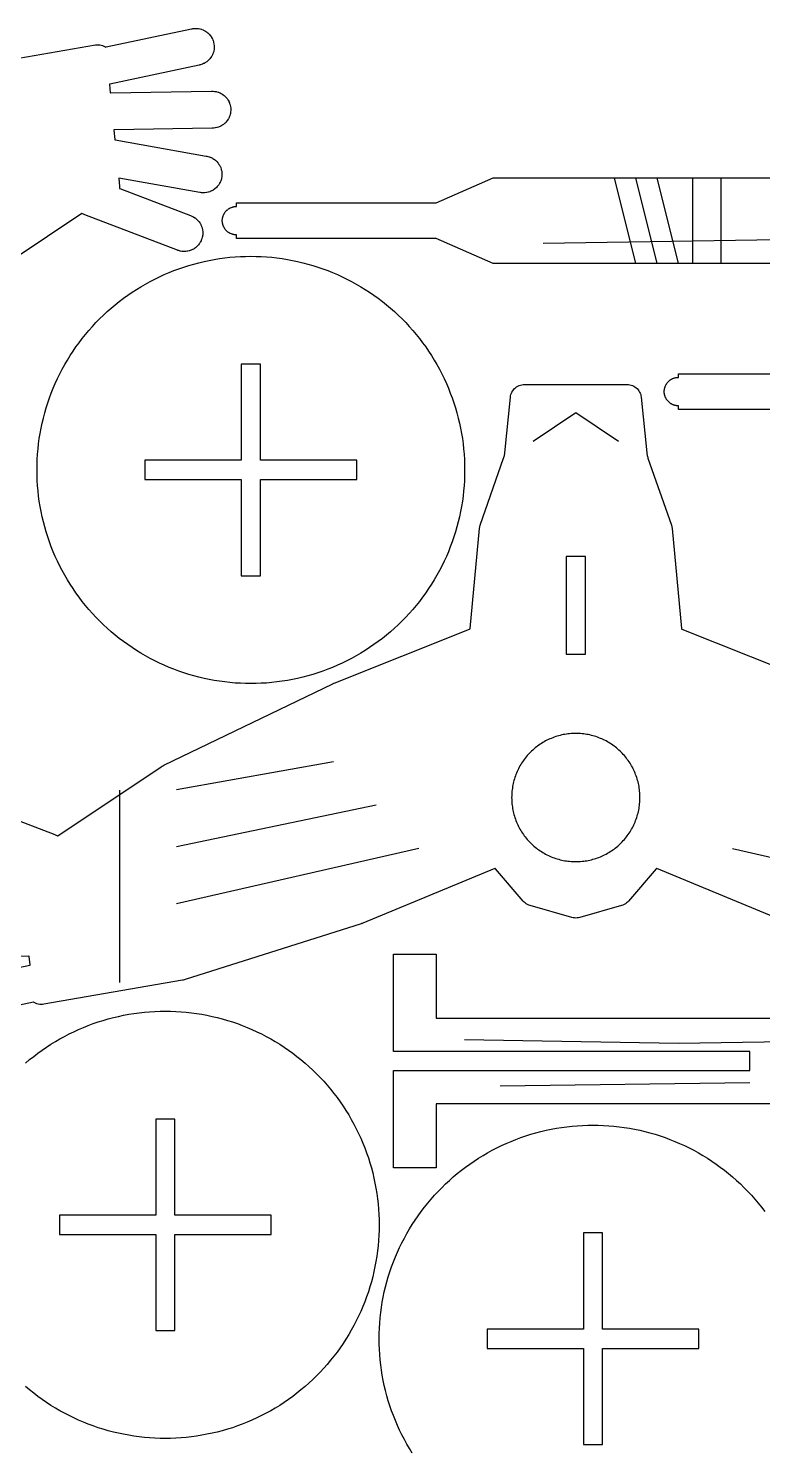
# Model space of a CAD drawing. Header units: millimetres. Extents: x 5 to 519, y 5 to 395.
# Drawn here: x 251.8 to 354.8, y 195.6 to 395 of the extents above; entities that cross this region are included whole.
import ezdxf

# ---------------------------------------------------------------- set-up
doc = ezdxf.new("R2010")
doc.units = ezdxf.units.MM
doc.layers.add('CUT', color=1, linetype='Continuous')
doc.layers.add('ENGRAVE', color=5, linetype='Continuous')

msp = doc.modelspace()

# ---------------------------------------------------------------- linework, layer by layer
at = {"layer": 'CUT'}
for points in [[(241.79, 389.3), (261.21, 392.68), (261.41, 392.7), (261.61, 392.71), (261.81, 392.69), (262.01, 392.65), (262.2, 392.6), (262.39, 392.52), (262.57, 392.43), (262.65, 392.38), (262.7, 392.39), (274.68, 394.94), (274.77, 394.95), (274.88, 394.97), (275.08, 394.99), (275.13, 395), (275.33, 395), (275.39, 395), (275.58, 394.98), (275.64, 394.97), (275.84, 394.94), (275.89, 394.92), (276.08, 394.87), (276.14, 394.85), (276.32, 394.78), (276.37, 394.75), (276.55, 394.66), (276.6, 394.63), (276.76, 394.53), (276.81, 394.49), (276.96, 394.37), (277.01, 394.33), (277.15, 394.19), (277.19, 394.15), (277.31, 394), (277.35, 393.95), (277.46, 393.79), (277.49, 393.74), (277.59, 393.57), (277.61, 393.52), (277.69, 393.34), (277.71, 393.28), (277.77, 393.1), (277.78, 393.04), (277.82, 392.85), (277.83, 392.79), (277.86, 392.59), (277.86, 392.54), (277.86, 392.34), (277.86, 392.28), (277.84, 392.09), (277.84, 392.03), (277.8, 391.83), (277.79, 391.78), (277.73, 391.59), (277.71, 391.53), (277.64, 391.35), (277.62, 391.3), (277.53, 391.12), (277.5, 391.07), (277.39, 390.91), (277.35, 390.86), (277.23, 390.71), (277.19, 390.66), (277.06, 390.52), (277.01, 390.48), (276.86, 390.36), (276.82, 390.32), (276.66, 390.21), (276.61, 390.18), (276.43, 390.08), (276.38, 390.06), (276.2, 389.98), (276.15, 389.96), (275.96, 389.9), (275.85, 389.87), (275.76, 389.85), (263.21, 387.18), (263.16, 387.17), (263.16, 387.12), (263.28, 385.98), (263.28, 385.93), (263.33, 385.93), (277.5, 386.18), (277.6, 386.18), (277.7, 386.18), (277.9, 386.16), (277.96, 386.15), (278.15, 386.12), (278.21, 386.1), (278.4, 386.05), (278.45, 386.03), (278.63, 385.96), (278.69, 385.94), (278.86, 385.85), (278.91, 385.82), (279.08, 385.71), (279.13, 385.68), (279.28, 385.56), (279.32, 385.52), (279.46, 385.38), (279.5, 385.34), (279.63, 385.19), (279.67, 385.14), (279.78, 384.98), (279.81, 384.93), (279.91, 384.76), (279.93, 384.71), (280.01, 384.53), (280.03, 384.47), (280.09, 384.28), (280.11, 384.23), (280.15, 384.04), (280.16, 383.98), (280.18, 383.78), (280.18, 383.73), (280.19, 383.53), (280.19, 383.47), (280.17, 383.27), (280.16, 383.22), (280.13, 383.02), (280.11, 382.97), (280.06, 382.78), (280.04, 382.72), (279.97, 382.54), (279.95, 382.49), (279.86, 382.31), (279.83, 382.26), (279.72, 382.1), (279.69, 382.05), (279.56, 381.89), (279.53, 381.85), (279.39, 381.71), (279.35, 381.67), (279.2, 381.54), (279.15, 381.51), (278.99, 381.39), (278.94, 381.36), (278.77, 381.27), (278.72, 381.24), (278.54, 381.16), (278.48, 381.14), (278.29, 381.08), (278.24, 381.07), (278.05, 381.02), (277.99, 381.02), (277.79, 380.99), (277.69, 380.99), (277.59, 380.98), (263.84, 380.74), (263.79, 380.74), (263.79, 380.69), (263.92, 379.39), (263.93, 379.34), (263.98, 379.33), (276.75, 377.08), (276.85, 377.06), (276.96, 377.03), (277.14, 376.98), (277.2, 376.96), (277.38, 376.89), (277.44, 376.87), (277.61, 376.78), (277.66, 376.75), (277.83, 376.64), (277.88, 376.61), (278.03, 376.49), (278.07, 376.45), (278.22, 376.31), (278.26, 376.27), (278.38, 376.12), (278.42, 376.08), (278.53, 375.91), (278.56, 375.87), (278.66, 375.69), (278.69, 375.64), (278.77, 375.46), (278.79, 375.41), (278.85, 375.22), (278.86, 375.16), (278.91, 374.97), (278.92, 374.91), (278.94, 374.72), (278.94, 374.66), (278.95, 374.47), (278.95, 374.41), (278.93, 374.21), (278.92, 374.15), (278.89, 373.96), (278.88, 373.9), (278.82, 373.71), (278.81, 373.66), (278.73, 373.47), (278.71, 373.42), (278.62, 373.25), (278.59, 373.2), (278.49, 373.03), (278.45, 372.98), (278.33, 372.83), (278.29, 372.78), (278.16, 372.64), (278.12, 372.6), (277.97, 372.47), (277.92, 372.44), (277.76, 372.32), (277.71, 372.29), (277.54, 372.2), (277.49, 372.17), (277.31, 372.09), (277.25, 372.07), (277.06, 372.01), (277.01, 371.99), (276.82, 371.95), (276.76, 371.94), (276.56, 371.92), (276.51, 371.91), (276.31, 371.91), (276.25, 371.91), (276.06, 371.93), (275.95, 371.94), (275.85, 371.95), (264.5, 373.96), (264.46, 373.96), (264.46, 373.92), (264.57, 372.83), (264.58, 372.62), (264.58, 372.54), (264.62, 372.53), (274.55, 368.71), (274.64, 368.68), (274.74, 368.63), (274.91, 368.54), (274.97, 368.52), (275.13, 368.41), (275.18, 368.38), (275.33, 368.26), (275.38, 368.22), (275.52, 368.08), (275.56, 368.04), (275.69, 367.89), (275.73, 367.85), (275.84, 367.69), (275.87, 367.64), (275.97, 367.47), (275.99, 367.41), (276.07, 367.23), (276.1, 367.18), (276.16, 366.99), (276.17, 366.94), (276.22, 366.74), (276.23, 366.69), (276.25, 366.49), (276.26, 366.43), (276.26, 366.24), (276.26, 366.18), (276.25, 365.98), (276.24, 365.93), (276.21, 365.73), (276.19, 365.67), (276.14, 365.49), (276.12, 365.43), (276.05, 365.25), (276.03, 365.19), (275.94, 365.02), (275.91, 364.97), (275.81, 364.8), (275.77, 364.75), (275.65, 364.6), (275.61, 364.55), (275.48, 364.41), (275.44, 364.37), (275.29, 364.24), (275.24, 364.21), (275.08, 364.09), (275.03, 364.06), (274.86, 363.96), (274.81, 363.94), (274.63, 363.86), (274.58, 363.84), (274.39, 363.77), (274.33, 363.76), (274.14, 363.72), (274.08, 363.7), (273.89, 363.68), (273.83, 363.68), (273.63, 363.67), (273.58, 363.67), (273.38, 363.69), (273.32, 363.69), (273.13, 363.73), (273.07, 363.74), (272.88, 363.79), (272.78, 363.83), (272.69, 363.86), (259.71, 368.84), (259.62, 368.88), (259.52, 368.92), (259.4, 368.98), (259.4, 368.98), (259.31, 369.03), (259.27, 369), (244.77, 359.33)], [(403, 362), (317, 362), (309, 365.5), (281, 365.5), (281, 366), (280.93, 366), (280.87, 366), (280.8, 366.01), (280.74, 366.02), (280.67, 366.03), (280.61, 366.04), (280.55, 366.05), (280.48, 366.07), (280.42, 366.09), (280.36, 366.11), (280.3, 366.13), (280.23, 366.15), (280.17, 366.18), (280.12, 366.21), (280.06, 366.24), (280, 366.27), (279.94, 366.3), (279.89, 366.34), (279.84, 366.37), (279.78, 366.41), (279.73, 366.45), (279.68, 366.5), (279.63, 366.54), (279.59, 366.59), (279.54, 366.63), (279.5, 366.68), (279.45, 366.73), (279.41, 366.78), (279.37, 366.84), (279.34, 366.89), (279.3, 366.94), (279.27, 367), (279.24, 367.06), (279.21, 367.12), (279.18, 367.17), (279.15, 367.23), (279.13, 367.3), (279.11, 367.36), (279.09, 367.42), (279.07, 367.48), (279.05, 367.55), (279.04, 367.61), (279.03, 367.67), (279.02, 367.74), (279.01, 367.8), (279, 367.87), (279, 367.93), (279, 368), (279, 368.07), (279, 368.13), (279.01, 368.2), (279.02, 368.26), (279.03, 368.33), (279.04, 368.39), (279.05, 368.45), (279.07, 368.52), (279.09, 368.58), (279.11, 368.64), (279.13, 368.7), (279.15, 368.77), (279.18, 368.83), (279.21, 368.88), (279.24, 368.94), (279.27, 369), (279.3, 369.06), (279.34, 369.11), (279.37, 369.16), (279.41, 369.22), (279.45, 369.27), (279.5, 369.32), (279.54, 369.37), (279.59, 369.41), (279.63, 369.46), (279.68, 369.5), (279.73, 369.55), (279.78, 369.59), (279.84, 369.63), (279.89, 369.66), (279.94, 369.7), (280, 369.73), (280.06, 369.76), (280.12, 369.79), (280.17, 369.82), (280.23, 369.85), (280.3, 369.87), (280.36, 369.89), (280.42, 369.91), (280.48, 369.93), (280.55, 369.95), (280.61, 369.96), (280.67, 369.97), (280.74, 369.98), (280.8, 369.99), (280.87, 370), (280.93, 370), (281, 370), (281, 370.5), (309, 370.5), (317, 374), (403, 374)], [(371, 341.5), (343, 341.5), (343, 342), (342.93, 342), (342.87, 342), (342.8, 342.01), (342.74, 342.02), (342.67, 342.03), (342.61, 342.04), (342.55, 342.05), (342.48, 342.07), (342.42, 342.09), (342.36, 342.11), (342.3, 342.13), (342.23, 342.15), (342.17, 342.18), (342.12, 342.21), (342.06, 342.24), (342, 342.27), (341.94, 342.3), (341.89, 342.34), (341.84, 342.37), (341.78, 342.41), (341.73, 342.45), (341.68, 342.5), (341.63, 342.54), (341.59, 342.59), (341.54, 342.63), (341.5, 342.68), (341.45, 342.73), (341.41, 342.78), (341.37, 342.84), (341.34, 342.89), (341.3, 342.94), (341.27, 343), (341.24, 343.06), (341.21, 343.12), (341.18, 343.17), (341.15, 343.23), (341.13, 343.3), (341.11, 343.36), (341.09, 343.42), (341.07, 343.48), (341.05, 343.55), (341.04, 343.61), (341.03, 343.67), (341.02, 343.74), (341.01, 343.8), (341, 343.87), (341, 343.93), (341, 344), (341, 344.07), (341, 344.13), (341.01, 344.2), (341.02, 344.26), (341.03, 344.33), (341.04, 344.39), (341.05, 344.45), (341.07, 344.52), (341.09, 344.58), (341.11, 344.64), (341.13, 344.7), (341.15, 344.77), (341.18, 344.83), (341.21, 344.88), (341.24, 344.94), (341.27, 345), (341.3, 345.06), (341.34, 345.11), (341.37, 345.16), (341.41, 345.22), (341.45, 345.27), (341.5, 345.32), (341.54, 345.37), (341.59, 345.41), (341.63, 345.46), (341.68, 345.5), (341.73, 345.55), (341.78, 345.59), (341.84, 345.63), (341.89, 345.66), (341.94, 345.7), (342, 345.73), (342.06, 345.76), (342.12, 345.79), (342.17, 345.82), (342.23, 345.85), (342.3, 345.87), (342.36, 345.89), (342.42, 345.91), (342.48, 345.93), (342.55, 345.95), (342.61, 345.96), (342.67, 345.97), (342.74, 345.98), (342.8, 345.99), (342.87, 346), (342.93, 346), (343, 346), (343, 346.5), (371, 346.5)], [(242.5, 286.78), (255.48, 281.8), (255.57, 281.76), (255.67, 281.72), (255.79, 281.66), (255.79, 281.66), (255.88, 281.62), (255.92, 281.64), (270.42, 291.31), (270.54, 291.38), (270.66, 291.45), (270.78, 291.52), (294.5, 302.98), (294.56, 303.01), (294.63, 303.04), (294.69, 303.07), (313.7, 310.65), (313.75, 310.67), (313.76, 310.72), (315.07, 324.76), (315.11, 325), (315.17, 325.23), (318.46, 334.63), (318.47, 334.66), (318.48, 334.67), (318.49, 334.7), (318.55, 334.93), (318.57, 334.99), (318.57, 335.02), (318.58, 335.08), (318.62, 335.32), (318.63, 335.35), (318.63, 335.36), (318.63, 335.39), (319.41, 343.2), (319.44, 343.39), (319.49, 343.58), (319.56, 343.77), (319.64, 343.94), (319.74, 344.11), (319.86, 344.27), (319.99, 344.42), (320.14, 344.55), (320.29, 344.66), (320.46, 344.76), (320.64, 344.85), (320.82, 344.91), (321.01, 344.96), (321.21, 344.99), (321.4, 345), (335.78, 345), (335.98, 344.99), (336.17, 344.96), (336.36, 344.91), (336.55, 344.85), (336.73, 344.76), (336.89, 344.66), (337.05, 344.55), (337.2, 344.42), (337.33, 344.27), (337.45, 344.11), (337.55, 343.94), (337.63, 343.77), (337.7, 343.58), (337.74, 343.39), (337.77, 343.2), (338.55, 335.39), (338.56, 335.36), (338.56, 335.35), (338.56, 335.32), (338.6, 335.08), (338.61, 335.02), (338.62, 334.99), (338.63, 334.93), (338.7, 334.7), (338.71, 334.67), (338.71, 334.66), (338.72, 334.63), (342.01, 325.23), (342.08, 325), (342.12, 324.76), (343.43, 310.72), (343.44, 310.67), (343.48, 310.65), (362.5, 303.07)], [(358.47, 269.35), (339.96, 277.02), (339.91, 277.04), (339.88, 277), (335.99, 272.46), (335.85, 272.31), (335.7, 272.19), (335.55, 272.07), (335.38, 271.98), (335.2, 271.9), (335.02, 271.83), (329.14, 270.16), (328.96, 270.11), (328.78, 270.09), (328.59, 270.08), (328.41, 270.09), (328.22, 270.11), (328.04, 270.16), (322.17, 271.83), (321.99, 271.9), (321.81, 271.98), (321.64, 272.07), (321.48, 272.19), (321.34, 272.31), (321.2, 272.46), (317.31, 277), (317.27, 277.04), (317.23, 277.02), (298.71, 269.35), (298.63, 269.32), (298.55, 269.29), (298.47, 269.26), (273.79, 261.44), (273.66, 261.4), (273.53, 261.37), (273.39, 261.34), (253.98, 257.96), (253.78, 257.94), (253.58, 257.94), (253.38, 257.95), (253.18, 257.99), (252.99, 258.04), (252.8, 258.12), (252.62, 258.21), (252.54, 258.26), (252.49, 258.25), (240.51, 255.71)], [(239.43, 260.79), (251.98, 263.46), (252.03, 263.47), (252.02, 263.52), (251.91, 264.66), (251.91, 264.71), (251.86, 264.71), (237.69, 264.46)], [(395, 244), (309, 244), (309, 235), (303, 235), (303, 248.65), (353, 248.65), (353, 251.35), (303, 251.35), (303, 265), (309, 265), (309, 256), (395, 256)], [(251.4, 249.72), (251.97, 250.19), (252.54, 250.65), (253.13, 251.1), (253.73, 251.53), (254.33, 251.94), (254.95, 252.35), (255.58, 252.73), (256.21, 253.1), (256.86, 253.46), (257.51, 253.8), (258.17, 254.12), (258.84, 254.43), (259.52, 254.72), (260.2, 254.99), (260.89, 255.25), (261.59, 255.49), (262.29, 255.71), (263, 255.91), (263.71, 256.1), (264.43, 256.27), (265.15, 256.42), (265.87, 256.56), (266.6, 256.68), (267.33, 256.77), (268.06, 256.86), (268.79, 256.92), (269.53, 256.96), (270.26, 256.99), (271, 257), (271.74, 256.99), (272.47, 256.96), (273.21, 256.92), (273.94, 256.86), (274.67, 256.77), (275.4, 256.68), (276.13, 256.56), (276.85, 256.42), (277.57, 256.27), (278.29, 256.1), (279, 255.91), (279.71, 255.71), (280.41, 255.49), (281.11, 255.25), (281.8, 254.99), (282.48, 254.72), (283.16, 254.43), (283.83, 254.12), (284.49, 253.8), (285.14, 253.46), (285.79, 253.1), (286.42, 252.73), (287.05, 252.35), (287.67, 251.94), (288.27, 251.53), (288.87, 251.1), (289.46, 250.65), (290.03, 250.19), (290.6, 249.72), (291.15, 249.23), (291.69, 248.73), (292.21, 248.21), (292.73, 247.69), (293.23, 247.15), (293.72, 246.6), (294.19, 246.03), (294.65, 245.46), (295.1, 244.87), (295.53, 244.27), (295.94, 243.67), (296.35, 243.05), (296.73, 242.42), (297.1, 241.79), (297.46, 241.14), (297.8, 240.49), (298.12, 239.83), (298.43, 239.16), (298.72, 238.48), (298.99, 237.8), (299.25, 237.11), (299.49, 236.41), (299.71, 235.71), (299.91, 235), (300.1, 234.29), (300.27, 233.57), (300.42, 232.85), (300.56, 232.13), (300.68, 231.4), (300.77, 230.67), (300.86, 229.94), (300.92, 229.21), (300.96, 228.47), (300.99, 227.74), (301, 227), (300.99, 226.26), (300.96, 225.53), (300.92, 224.79), (300.86, 224.06), (300.77, 223.33), (300.68, 222.6), (300.56, 221.87), (300.42, 221.15), (300.27, 220.43), (300.1, 219.71), (299.91, 219), (299.71, 218.29), (299.49, 217.59), (299.25, 216.89), (298.99, 216.2), (298.72, 215.52), (298.43, 214.84), (298.12, 214.17), (297.8, 213.51), (297.46, 212.86), (297.1, 212.21), (296.73, 211.58), (296.35, 210.95), (295.94, 210.33), (295.53, 209.73), (295.1, 209.13), (294.65, 208.54), (294.19, 207.97), (293.72, 207.4), (293.23, 206.85), (292.73, 206.31), (292.21, 205.79), (291.69, 205.27), (291.15, 204.77), (290.6, 204.28), (290.03, 203.81), (289.46, 203.35), (288.87, 202.9), (288.27, 202.47), (287.67, 202.06), (287.05, 201.65), (286.42, 201.27), (285.79, 200.9), (285.14, 200.54), (284.49, 200.2), (283.83, 199.88), (283.16, 199.57), (282.48, 199.28), (281.8, 199.01), (281.11, 198.75), (280.41, 198.51), (279.71, 198.29), (279, 198.09), (278.29, 197.9), (277.57, 197.73), (276.85, 197.58), (276.13, 197.44), (275.4, 197.32), (274.67, 197.23), (273.94, 197.14), (273.21, 197.08), (272.47, 197.04), (271.74, 197.01), (271, 197), (270.26, 197.01), (269.53, 197.04), (268.79, 197.08), (268.06, 197.14), (267.33, 197.23), (266.6, 197.32), (265.87, 197.44), (265.15, 197.58), (264.43, 197.73), (263.71, 197.9), (263, 198.09), (262.29, 198.29), (261.59, 198.51), (260.89, 198.75), (260.2, 199.01), (259.52, 199.28), (258.84, 199.57), (258.17, 199.88), (257.51, 200.2), (256.86, 200.54), (256.21, 200.9), (255.58, 201.27), (254.95, 201.65), (254.33, 202.06), (253.73, 202.47), (253.13, 202.9), (252.54, 203.35), (251.97, 203.81), (251.4, 204.28)], [(305.65, 194.95), (305.27, 195.58), (304.9, 196.21), (304.54, 196.86), (304.2, 197.51), (303.88, 198.17), (303.57, 198.84), (303.28, 199.52), (303.01, 200.2), (302.75, 200.89), (302.51, 201.59), (302.29, 202.29), (302.09, 203), (301.9, 203.71), (301.73, 204.43), (301.58, 205.15), (301.44, 205.87), (301.32, 206.6), (301.23, 207.33), (301.14, 208.06), (301.08, 208.79), (301.04, 209.53), (301.01, 210.26), (301, 211), (301.01, 211.74), (301.04, 212.47), (301.08, 213.21), (301.14, 213.94), (301.23, 214.67), (301.32, 215.4), (301.44, 216.13), (301.58, 216.85), (301.73, 217.57), (301.9, 218.29), (302.09, 219), (302.29, 219.71), (302.51, 220.41), (302.75, 221.11), (303.01, 221.8), (303.28, 222.48), (303.57, 223.16), (303.88, 223.83), (304.2, 224.49), (304.54, 225.14), (304.9, 225.79), (305.27, 226.42), (305.65, 227.05), (306.06, 227.67), (306.47, 228.27), (306.9, 228.87), (307.35, 229.46), (307.81, 230.03), (308.28, 230.6), (308.77, 231.15), (309.27, 231.69), (309.79, 232.21), (310.31, 232.73), (310.85, 233.23), (311.4, 233.72), (311.97, 234.19), (312.54, 234.65), (313.13, 235.1), (313.73, 235.53), (314.33, 235.94), (314.95, 236.35), (315.58, 236.73), (316.21, 237.1), (316.86, 237.46), (317.51, 237.8), (318.17, 238.12), (318.84, 238.43), (319.52, 238.72), (320.2, 238.99), (320.89, 239.25), (321.59, 239.49), (322.29, 239.71), (323, 239.91), (323.71, 240.1), (324.43, 240.27), (325.15, 240.42), (325.87, 240.56), (326.6, 240.68), (327.33, 240.77), (328.06, 240.86), (328.79, 240.92), (329.53, 240.96), (330.26, 240.99), (331, 241), (331.74, 240.99), (332.47, 240.96), (333.21, 240.92), (333.94, 240.86), (334.67, 240.77), (335.4, 240.68), (336.13, 240.56), (336.85, 240.42), (337.57, 240.27), (338.29, 240.1), (339, 239.91), (339.71, 239.71), (340.41, 239.49), (341.11, 239.25), (341.8, 238.99), (342.48, 238.72), (343.16, 238.43), (343.83, 238.12), (344.49, 237.8), (345.14, 237.46), (345.79, 237.1), (346.42, 236.73), (347.05, 236.35), (347.67, 235.94), (348.27, 235.53), (348.87, 235.1), (349.46, 234.65), (350.03, 234.19), (350.6, 233.72), (351.15, 233.23), (351.69, 232.73), (352.21, 232.21), (352.73, 231.69), (353.23, 231.15), (353.72, 230.6), (354.19, 230.03), (354.65, 229.46), (355.1, 228.87)]]:
    msp.add_lwpolyline(points, dxfattribs=at)
for points in [[(312.99, 332.26), (312.96, 331.53), (312.92, 330.79), (312.86, 330.06), (312.77, 329.33), (312.68, 328.6), (312.56, 327.87), (312.42, 327.15), (312.27, 326.43), (312.1, 325.71), (311.91, 325), (311.71, 324.29), (311.49, 323.59), (311.25, 322.89), (310.99, 322.2), (310.72, 321.52), (310.43, 320.84), (310.12, 320.17), (309.8, 319.51), (309.46, 318.86), (309.1, 318.21), (308.73, 317.58), (308.35, 316.95), (307.94, 316.33), (307.53, 315.73), (307.1, 315.13), (306.65, 314.54), (306.19, 313.97), (305.72, 313.4), (305.23, 312.85), (304.73, 312.31), (304.21, 311.79), (303.69, 311.27), (303.15, 310.77), (302.6, 310.28), (302.03, 309.81), (301.46, 309.35), (300.87, 308.9), (300.27, 308.47), (299.67, 308.06), (299.05, 307.65), (298.42, 307.27), (297.79, 306.9), (297.14, 306.54), (296.49, 306.2), (295.83, 305.88), (295.16, 305.57), (294.48, 305.28), (293.8, 305.01), (293.11, 304.75), (292.41, 304.51), (291.71, 304.29), (291, 304.09), (290.29, 303.9), (289.57, 303.73), (288.85, 303.58), (288.13, 303.44), (287.4, 303.32), (286.67, 303.23), (285.94, 303.14), (285.21, 303.08), (284.47, 303.04), (283.74, 303.01), (283, 303), (282.26, 303.01), (281.53, 303.04), (280.79, 303.08), (280.06, 303.14), (279.33, 303.23), (278.6, 303.32), (277.87, 303.44), (277.15, 303.58), (276.43, 303.73), (275.71, 303.9), (275, 304.09), (274.29, 304.29), (273.59, 304.51), (272.89, 304.75), (272.2, 305.01), (271.52, 305.28), (270.84, 305.57), (270.17, 305.88), (269.51, 306.2), (268.86, 306.54), (268.21, 306.9), (267.58, 307.27), (266.95, 307.65), (266.33, 308.06), (265.73, 308.47), (265.13, 308.9), (264.54, 309.35), (263.97, 309.81), (263.4, 310.28), (262.85, 310.77), (262.31, 311.27), (261.79, 311.79), (261.27, 312.31), (260.77, 312.85), (260.28, 313.4), (259.81, 313.97), (259.35, 314.54), (258.9, 315.13), (258.47, 315.73), (258.06, 316.33), (257.65, 316.95), (257.27, 317.58), (256.9, 318.21), (256.54, 318.86), (256.2, 319.51), (255.88, 320.17), (255.57, 320.84), (255.28, 321.52), (255.01, 322.2), (254.75, 322.89), (254.51, 323.59), (254.29, 324.29), (254.09, 325), (253.9, 325.71), (253.73, 326.43), (253.58, 327.15), (253.44, 327.87), (253.32, 328.6), (253.23, 329.33), (253.14, 330.06), (253.08, 330.79), (253.04, 331.53), (253.01, 332.26), (253, 333), (253.01, 333.74), (253.04, 334.47), (253.08, 335.21), (253.14, 335.94), (253.23, 336.67), (253.32, 337.4), (253.44, 338.13), (253.58, 338.85), (253.73, 339.57), (253.9, 340.29), (254.09, 341), (254.29, 341.71), (254.51, 342.41), (254.75, 343.11), (255.01, 343.8), (255.28, 344.48), (255.57, 345.16), (255.88, 345.83), (256.2, 346.49), (256.54, 347.14), (256.9, 347.79), (257.27, 348.42), (257.65, 349.05), (258.06, 349.67), (258.47, 350.27), (258.9, 350.87), (259.35, 351.46), (259.81, 352.03), (260.28, 352.6), (260.77, 353.15), (261.27, 353.69), (261.79, 354.21), (262.31, 354.73), (262.85, 355.23), (263.4, 355.72), (263.97, 356.19), (264.54, 356.65), (265.13, 357.1), (265.73, 357.53), (266.33, 357.94), (266.95, 358.35), (267.58, 358.73), (268.21, 359.1), (268.86, 359.46), (269.51, 359.8), (270.17, 360.12), (270.84, 360.43), (271.52, 360.72), (272.2, 360.99), (272.89, 361.25), (273.59, 361.49), (274.29, 361.71), (275, 361.91), (275.71, 362.1), (276.43, 362.27), (277.15, 362.42), (277.87, 362.56), (278.6, 362.68), (279.33, 362.77), (280.06, 362.86), (280.79, 362.92), (281.53, 362.96), (282.26, 362.99), (283, 363), (283.74, 362.99), (284.47, 362.96), (285.21, 362.92), (285.94, 362.86), (286.67, 362.77), (287.4, 362.68), (288.13, 362.56), (288.85, 362.42), (289.57, 362.27), (290.29, 362.1), (291, 361.91), (291.71, 361.71), (292.41, 361.49), (293.11, 361.25), (293.8, 360.99), (294.48, 360.72), (295.16, 360.43), (295.83, 360.12), (296.49, 359.8), (297.14, 359.46), (297.79, 359.1), (298.42, 358.73), (299.05, 358.35), (299.67, 357.94), (300.27, 357.53), (300.87, 357.1), (301.46, 356.65), (302.03, 356.19), (302.6, 355.72), (303.15, 355.23), (303.69, 354.73), (304.21, 354.21), (304.73, 353.69), (305.23, 353.15), (305.72, 352.6), (306.19, 352.03), (306.65, 351.46), (307.1, 350.87), (307.53, 350.27), (307.94, 349.67), (308.35, 349.05), (308.73, 348.42), (309.1, 347.79), (309.46, 347.14), (309.8, 346.49), (310.12, 345.83), (310.43, 345.16), (310.72, 344.48), (310.99, 343.8), (311.25, 343.11), (311.49, 342.41), (311.71, 341.71), (311.91, 341), (312.1, 340.29), (312.27, 339.57), (312.42, 338.85), (312.56, 338.13), (312.68, 337.4), (312.77, 336.67), (312.86, 335.94), (312.92, 335.21), (312.96, 334.47), (312.99, 333.74), (313, 333)], [(284.35, 334.35), (284.35, 347.85), (281.65, 347.85), (281.65, 334.35), (268.15, 334.35), (268.15, 331.65), (281.65, 331.65), (281.65, 318.15), (284.35, 318.15), (284.35, 331.65), (297.85, 331.65), (297.85, 334.35)], [(327.24, 307.15), (329.94, 307.15), (329.94, 320.85), (327.24, 320.85)], [(319.6, 286.56), (319.62, 286.34), (319.64, 286.12), (319.66, 285.9), (319.69, 285.68), (319.73, 285.46), (319.77, 285.24), (319.81, 285.03), (319.86, 284.81), (319.92, 284.6), (319.98, 284.39), (320.05, 284.18), (320.12, 283.97), (320.2, 283.76), (320.28, 283.56), (320.37, 283.35), (320.46, 283.15), (320.55, 282.95), (320.66, 282.76), (320.76, 282.56), (320.87, 282.37), (320.99, 282.19), (321.11, 282), (321.24, 281.82), (321.37, 281.64), (321.5, 281.46), (321.64, 281.29), (321.78, 281.12), (321.93, 280.96), (322.08, 280.79), (322.23, 280.64), (322.39, 280.48), (322.55, 280.33), (322.72, 280.19), (322.88, 280.04), (323.06, 279.9), (323.23, 279.77), (323.41, 279.64), (323.59, 279.52), (323.78, 279.4), (323.97, 279.28), (324.16, 279.17), (324.35, 279.06), (324.55, 278.96), (324.75, 278.86), (324.95, 278.77), (325.15, 278.69), (325.35, 278.6), (325.56, 278.53), (325.77, 278.45), (325.98, 278.39), (326.19, 278.33), (326.41, 278.27), (326.62, 278.22), (326.84, 278.17), (327.06, 278.13), (327.27, 278.1), (327.49, 278.07), (327.71, 278.04), (327.93, 278.02), (328.15, 278.01), (328.37, 278), (328.59, 278), (328.81, 278), (329.04, 278.01), (329.26, 278.02), (329.48, 278.04), (329.7, 278.07), (329.91, 278.1), (330.13, 278.13), (330.35, 278.17), (330.57, 278.22), (330.78, 278.27), (330.99, 278.33), (331.21, 278.39), (331.42, 278.45), (331.63, 278.53), (331.83, 278.6), (332.04, 278.69), (332.24, 278.77), (332.44, 278.86), (332.64, 278.96), (332.84, 279.06), (333.03, 279.17), (333.22, 279.28), (333.41, 279.4), (333.59, 279.52), (333.78, 279.64), (333.96, 279.77), (334.13, 279.9), (334.3, 280.04), (334.47, 280.19), (334.64, 280.33), (334.8, 280.48), (334.96, 280.64), (335.11, 280.79), (335.26, 280.96), (335.41, 281.12), (335.55, 281.29), (335.69, 281.46), (335.82, 281.64), (335.95, 281.82), (336.08, 282), (336.2, 282.19), (336.31, 282.37), (336.42, 282.56), (336.53, 282.76), (336.63, 282.95), (336.73, 283.15), (336.82, 283.35), (336.91, 283.56), (336.99, 283.76), (337.07, 283.97), (337.14, 284.18), (337.21, 284.39), (337.27, 284.6), (337.32, 284.81), (337.38, 285.03), (337.42, 285.24), (337.46, 285.46), (337.5, 285.68), (337.53, 285.9), (337.55, 286.12), (337.57, 286.34), (337.58, 286.56), (337.59, 286.78), (337.59, 287), (337.59, 287.22), (337.58, 287.44), (337.57, 287.66), (337.55, 287.88), (337.53, 288.1), (337.5, 288.32), (337.46, 288.54), (337.42, 288.76), (337.38, 288.97), (337.32, 289.19), (337.27, 289.4), (337.21, 289.61), (337.14, 289.82), (337.07, 290.03), (336.99, 290.24), (336.91, 290.44), (336.82, 290.65), (336.73, 290.85), (336.63, 291.05), (336.53, 291.24), (336.42, 291.44), (336.31, 291.63), (336.2, 291.81), (336.08, 292), (335.95, 292.18), (335.82, 292.36), (335.69, 292.54), (335.55, 292.71), (335.41, 292.88), (335.26, 293.04), (335.11, 293.21), (334.96, 293.36), (334.8, 293.52), (334.64, 293.67), (334.47, 293.81), (334.3, 293.96), (334.13, 294.1), (333.96, 294.23), (333.78, 294.36), (333.59, 294.48), (333.41, 294.6), (333.22, 294.72), (333.03, 294.83), (332.84, 294.94), (332.64, 295.04), (332.44, 295.14), (332.24, 295.23), (332.04, 295.31), (331.83, 295.4), (331.63, 295.47), (331.42, 295.55), (331.21, 295.61), (330.99, 295.67), (330.78, 295.73), (330.57, 295.78), (330.35, 295.83), (330.13, 295.87), (329.91, 295.9), (329.7, 295.93), (329.48, 295.96), (329.26, 295.98), (329.04, 295.99), (328.81, 296), (328.59, 296), (328.37, 296), (328.15, 295.99), (327.93, 295.98), (327.71, 295.96), (327.49, 295.93), (327.27, 295.9), (327.06, 295.87), (326.84, 295.83), (326.62, 295.78), (326.41, 295.73), (326.19, 295.67), (325.98, 295.61), (325.77, 295.55), (325.56, 295.47), (325.35, 295.4), (325.15, 295.31), (324.95, 295.23), (324.75, 295.14), (324.55, 295.04), (324.35, 294.94), (324.16, 294.83), (323.97, 294.72), (323.78, 294.6), (323.59, 294.48), (323.41, 294.36), (323.23, 294.23), (323.06, 294.1), (322.88, 293.96), (322.72, 293.81), (322.55, 293.67), (322.39, 293.52), (322.23, 293.36), (322.08, 293.21), (321.93, 293.04), (321.78, 292.88), (321.64, 292.71), (321.5, 292.54), (321.37, 292.36), (321.24, 292.18), (321.11, 292), (320.99, 291.81), (320.87, 291.63), (320.76, 291.44), (320.66, 291.24), (320.55, 291.05), (320.46, 290.85), (320.37, 290.65), (320.28, 290.44), (320.2, 290.24), (320.12, 290.03), (320.05, 289.82), (319.98, 289.61), (319.92, 289.4), (319.86, 289.19), (319.81, 288.97), (319.77, 288.76), (319.73, 288.54), (319.69, 288.32), (319.66, 288.1), (319.64, 287.88), (319.62, 287.66), (319.6, 287.44), (319.6, 287.22), (319.59, 287), (319.6, 286.78)], [(272.35, 228.35), (272.35, 241.85), (269.65, 241.85), (269.65, 228.35), (256.15, 228.35), (256.15, 225.65), (269.65, 225.65), (269.65, 212.15), (272.35, 212.15), (272.35, 225.65), (285.85, 225.65), (285.85, 228.35)], [(332.35, 212.35), (332.35, 225.85), (329.65, 225.85), (329.65, 212.35), (316.15, 212.35), (316.15, 209.65), (329.65, 209.65), (329.65, 196.15), (332.35, 196.15), (332.35, 209.65), (345.85, 209.65), (345.85, 212.35)]]:
    msp.add_lwpolyline(points, close=True, dxfattribs=at)
at = {"layer": 'ENGRAVE'}
for points in [[(337, 362), (334, 374)], [(340, 362), (337, 374)], [(343, 362), (340, 374)], [(345, 362), (345, 374)], [(349, 362), (349, 374)], [(399, 365), (369, 365.5), (324, 364.8)], [(334.59, 337), (328.59, 341), (322.59, 337)], [(294.59, 292.03), (272.59, 288.06)], [(264.59, 288.03), (264.59, 261.03)], [(300.59, 285.93), (272.59, 280.06)], [(306.59, 279.83), (272.59, 272.06)], [(350.59, 279.83), (384.59, 272.06)], [(313, 253), (343, 252.5), (388, 253.2)], [(318, 246.5), (353, 247)]]:
    msp.add_lwpolyline(points, dxfattribs=at)

doc.saveas('drawing.dxf')
